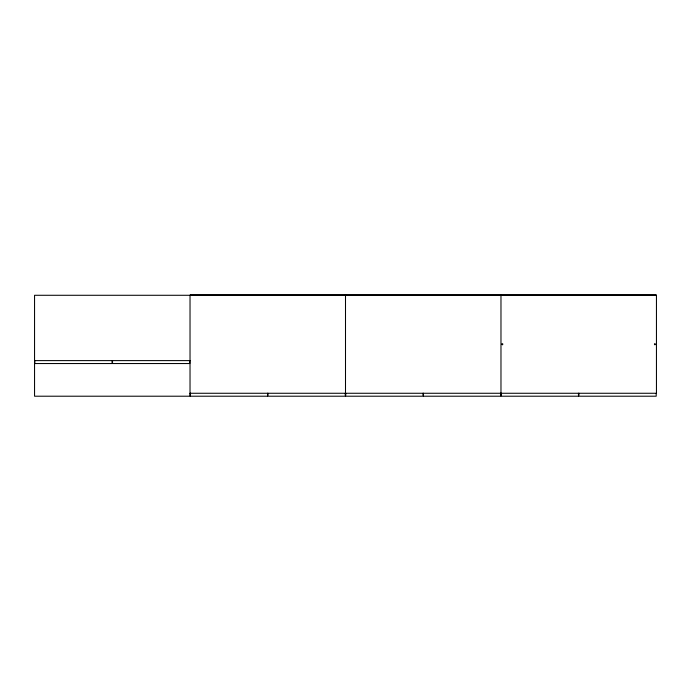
<?xml version="1.0" encoding="UTF-8"?>
<svg xmlns="http://www.w3.org/2000/svg" width="691" height="691" viewBox="0 0 691 691"><rect width="100%" height="100%" fill="white"/><g stroke="black" fill="none" stroke-linecap="round" stroke-linejoin="round"><path stroke-width="1.04" d="M34.55 360.607L190.025 360.607M190.025 393.265L656.45 393.265L656.45 295.282L34.55 295.282L34.55 396.211L190.025 396.211L190.025 295.282M656.122 295.282L656.122 294.789L501.303 294.789L501.303 295.282M656.208 393.265L656.208 396.211L578.954 396.211L578.954 393.265M578.471 393.265L578.471 396.211L501.217 396.211L501.217 393.265M500.975 295.282L500.975 393.265M500.647 295.282L500.647 294.789L345.828 294.789L345.828 295.282M500.733 393.265L500.733 396.211L423.479 396.211L423.479 393.265M422.996 393.265L422.996 396.211L345.742 396.211L345.742 393.265M345.5 295.282L345.5 393.265M345.172 295.282L345.172 294.789L190.353 294.789L190.353 295.282M345.258 393.265L345.258 396.211L268.004 396.211L268.004 393.265M267.521 393.265L267.521 396.211L190.267 396.211L190.267 393.265M189.783 360.607L189.783 363.544L112.529 363.544L112.529 360.607M112.046 360.607L112.046 363.544L34.792 363.544L34.792 360.607M501.891 344.127C502.59 346.312 503.592 342.589 501.891 344.127M654.429 344.127C655.128 346.312 656.122 342.589 654.429 344.127"/></g></svg>
